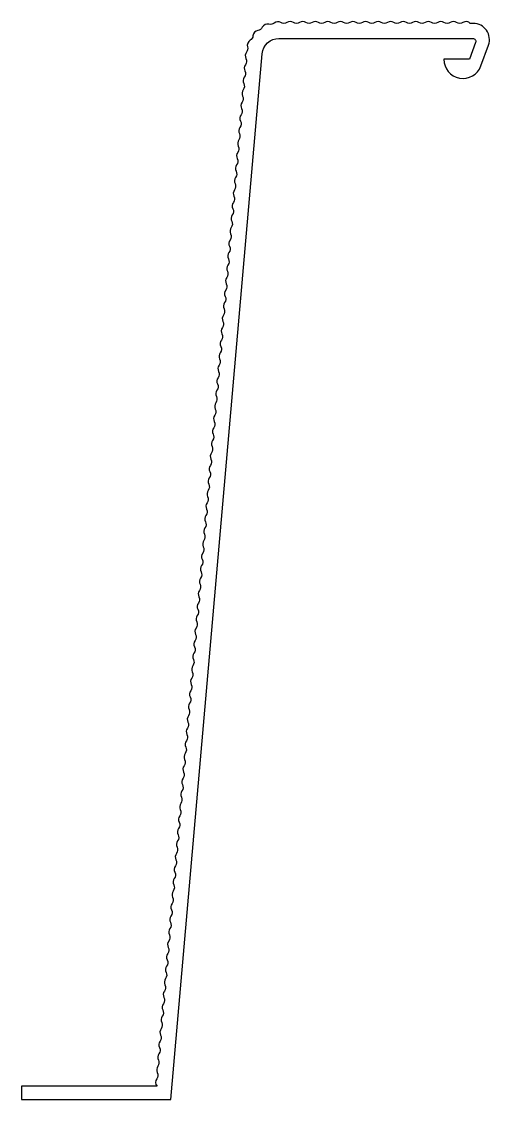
# Model space of a CAD drawing. Extents: x 1316 to 1394, y -229 to -49.
import ezdxf

# ---------------------------------------------------------------- set-up
doc = ezdxf.new("R2010")
doc.units = 0
doc.header["$LTSCALE"] = 15
doc.layers.get('0').update_dxf_attribs({"linetype": 'CONTINUOUS'})

msp = doc.modelspace()

# ---------------------------------------------------------------- linework, layer by layer
at = {"ltscale": 0.05}
msp.add_lwpolyline([(1343.2, -170.04, -0.283985), (1343.11, -171.09, 0.283846), (1343.02, -172.13, -0.283985), (1342.93, -173.18, 0.283846), (1342.84, -174.23, -0.283985), (1342.75, -175.27, 0.283846), (1342.65, -176.32, -0.283985), (1342.56, -177.37, 0.283846), (1342.47, -178.42, -0.283985), (1342.38, -179.46, 0.283846), (1342.29, -180.51, -0.283985), (1342.2, -181.56, 0.283846), (1342.1, -182.6, -0.283985), (1342.01, -183.65, 0.283846), (1341.92, -184.7, -0.283985), (1341.83, -185.75, 0.283846), (1341.74, -186.79, -0.283985), (1341.65, -187.84, 0.283846), (1341.55, -188.89, -0.283985), (1341.46, -189.93, 0.283846), (1341.37, -190.98, -0.283985), (1341.28, -192.03, 0.283846), (1341.19, -193.08, -0.283985), (1341.1, -194.12, 0.283846), (1341, -195.17, -0.283985), (1340.91, -196.22, 0.283846), (1340.82, -197.26, -0.283985), (1340.73, -198.31, 0.283846), (1340.64, -199.36, -0.283985), (1340.55, -200.41, 0.283846), (1340.46, -201.45, -0.283985), (1340.36, -202.5, 0.283846), (1340.27, -203.55, -0.283985), (1340.18, -204.59, 0.283846), (1340.09, -205.64, -0.283985), (1340, -206.69, 0.283846), (1339.91, -207.74, -0.283985), (1339.81, -208.78, 0.283846), (1339.72, -209.83, -0.283985), (1339.63, -210.88, 0.283846), (1339.54, -211.92, -0.283985), (1339.45, -212.97, 0.283846), (1339.36, -214.02, -0.283985), (1339.26, -215.07, 0.283846), (1339.17, -216.11, -0.283985), (1339.08, -217.16, 0.283846), (1338.99, -218.21, -0.283985), (1338.9, -219.26, 0.283846), (1338.81, -220.3, -0.283985), (1338.71, -221.35, 0.283846), (1338.62, -222.4, -0.283985), (1338.53, -223.44, 0.283846), (1338.44, -224.49, -0.283985), (1338.35, -225.54, 0.350651), (1338.39, -226.79), (1338.39, -226.79), (1315.71, -226.79), (1315.71, -228.99), (1340.71, -228.99), (1356.01, -54.05, -0.388879), (1358.8, -51.49), (1391.25, -51.49, -0.520567), (1391.72, -52.16), (1390.69, -54.99), (1386.42, -54.99, 0.837026), (1392.62, -56.1), (1393.89, -52.61, 0.520567), (1391.35, -48.99), (1390.85, -48.99, 0.357786), (1389.6, -48.82, -0.283983), (1388.55, -48.82, 0.283978), (1387.49, -48.82, -0.283983), (1386.44, -48.82, 0.283978), (1385.39, -48.82, -0.283983), (1384.34, -48.82, 0.283978), (1383.29, -48.82, -0.283983), (1382.24, -48.82, 0.283978), (1381.19, -48.82, -0.283983), (1380.14, -48.82, 0.283978), (1379.08, -48.82, -0.283983), (1378.03, -48.82, 0.283978), (1376.98, -48.82, -0.283983), (1375.93, -48.82, 0.283978), (1374.88, -48.82, -0.283983), (1373.83, -48.82, 0.283978), (1372.78, -48.82, -0.283983), (1371.73, -48.82, 0.283978), (1370.68, -48.82, -0.283983), (1369.62, -48.82, 0.283978), (1368.57, -48.82, -0.283983), (1367.52, -48.82, 0.283978), (1366.47, -48.82, -0.283983), (1365.42, -48.82, 0.283978), (1364.37, -48.82, -0.283983), (1363.32, -48.82, 0.283978), (1362.27, -48.82, -0.283983), (1361.22, -48.82, 0.288201), (1360.15, -48.83, -0.281009), (1359.11, -48.85, 0.302738), (1358, -48.92, -0.235584), (1357.13, -49.12, 0.341506), (1356.02, -49.63, -0.235358), (1355.29, -50.15, 0.340571), (1354.46, -51.04, -0.234867), (1353.99, -51.79, 0.335798), (1353.55, -52.92, -0.235724), (1353.38, -53.79, 0.286685), (1353.28, -54.85, -0.283985), (1353.19, -55.9, 0.283846), (1353.1, -56.94, -0.283985), (1353.01, -57.99, 0.283846), (1352.91, -59.04, -0.283985), (1352.82, -60.09, 0.283846), (1352.73, -61.13, -0.283985), (1352.64, -62.18, 0.283846), (1352.55, -63.23, -0.283985), (1352.46, -64.27, 0.283846), (1352.37, -65.32, -0.283985), (1352.27, -66.37, 0.283846), (1352.18, -67.42, -0.283985), (1352.09, -68.46, 0.283846), (1352, -69.51, -0.283985), (1351.91, -70.56, 0.283846), (1351.82, -71.6, -0.283985), (1351.72, -72.65, 0.283846), (1351.63, -73.7, -0.283985), (1351.54, -74.75, 0.283846), (1351.45, -75.79, -0.283985), (1351.36, -76.84, 0.283846), (1351.27, -77.89, -0.283985), (1351.17, -78.93, 0.283846), (1351.08, -79.98, -0.283985), (1350.99, -81.03, 0.283846), (1350.9, -82.08, -0.283985), (1350.81, -83.12, 0.283846), (1350.72, -84.17, -0.283985), (1350.62, -85.22, 0.283846), (1350.53, -86.26, -0.283985), (1350.44, -87.31, 0.283846), (1350.35, -88.36, -0.283985), (1350.26, -89.41, 0.283846), (1350.17, -90.45, -0.283985), (1350.07, -91.5, 0.283846), (1349.98, -92.55, -0.283985), (1349.89, -93.6, 0.283846), (1349.8, -94.64, -0.283985), (1349.71, -95.69, 0.283846), (1349.62, -96.74, -0.283985), (1349.52, -97.78, 0.283846), (1349.43, -98.83, -0.283985), (1349.34, -99.88, 0.283846), (1349.25, -100.93, -0.283985), (1349.16, -101.97, 0.283846), (1349.07, -103.02, -0.283985), (1348.98, -104.07, 0.283846), (1348.88, -105.11, -0.283985), (1348.79, -106.16, 0.283846), (1348.7, -107.21, -0.283985), (1348.61, -108.26, 0.283846), (1348.52, -109.3, -0.283985), (1348.43, -110.35, 0.283846), (1348.33, -111.4, -0.283985), (1348.24, -112.44, 0.283846), (1348.15, -113.49, -0.283985), (1348.06, -114.54, 0.283846), (1347.97, -115.59, -0.283985), (1347.88, -116.63, 0.283846), (1347.78, -117.68, -0.283985), (1347.69, -118.73, 0.283846), (1347.6, -119.77, -0.283985), (1347.51, -120.82, 0.283846), (1347.42, -121.87, -0.283985), (1347.33, -122.92, 0.283846), (1347.23, -123.96, -0.283985), (1347.14, -125.01, 0.283846), (1347.05, -126.06, -0.283985), (1346.96, -127.1, 0.283846), (1346.87, -128.15, -0.283985), (1346.78, -129.2, 0.283846), (1346.68, -130.25, -0.283985), (1346.59, -131.29, 0.283846), (1346.5, -132.34, -0.283985), (1346.41, -133.39, 0.283846), (1346.32, -134.43, -0.283985), (1346.23, -135.48, 0.283846), (1346.14, -136.53, -0.283985), (1346.04, -137.58, 0.283846), (1345.95, -138.62, -0.283985), (1345.86, -139.67, 0.283846), (1345.77, -140.72, -0.283985), (1345.68, -141.76, 0.283846), (1345.59, -142.81, -0.283985), (1345.49, -143.86, 0.283846), (1345.4, -144.91, -0.283985), (1345.31, -145.95, 0.283846), (1345.22, -147, -0.283985), (1345.13, -148.05, 0.283846), (1345.04, -149.09, -0.283985), (1344.94, -150.14, 0.283846), (1344.85, -151.19, -0.283985), (1344.76, -152.24, 0.283846), (1344.67, -153.28, -0.283985), (1344.58, -154.33, 0.283846), (1344.49, -155.38, -0.283985), (1344.39, -156.43, 0.283846), (1344.3, -157.47, -0.283985), (1344.21, -158.52, 0.283846), (1344.12, -159.57, -0.283985), (1344.03, -160.61, 0.283846), (1343.94, -161.66, -0.283985), (1343.84, -162.71, 0.283846), (1343.75, -163.76, -0.283985), (1343.66, -164.8, 0.283846), (1343.57, -165.85, -0.283985), (1343.48, -166.9, 0.283846), (1343.39, -167.94, -0.283985), (1343.3, -168.99, 0.283846)], format="xyb", close=True, dxfattribs=at)

doc.saveas('drawing.dxf')
